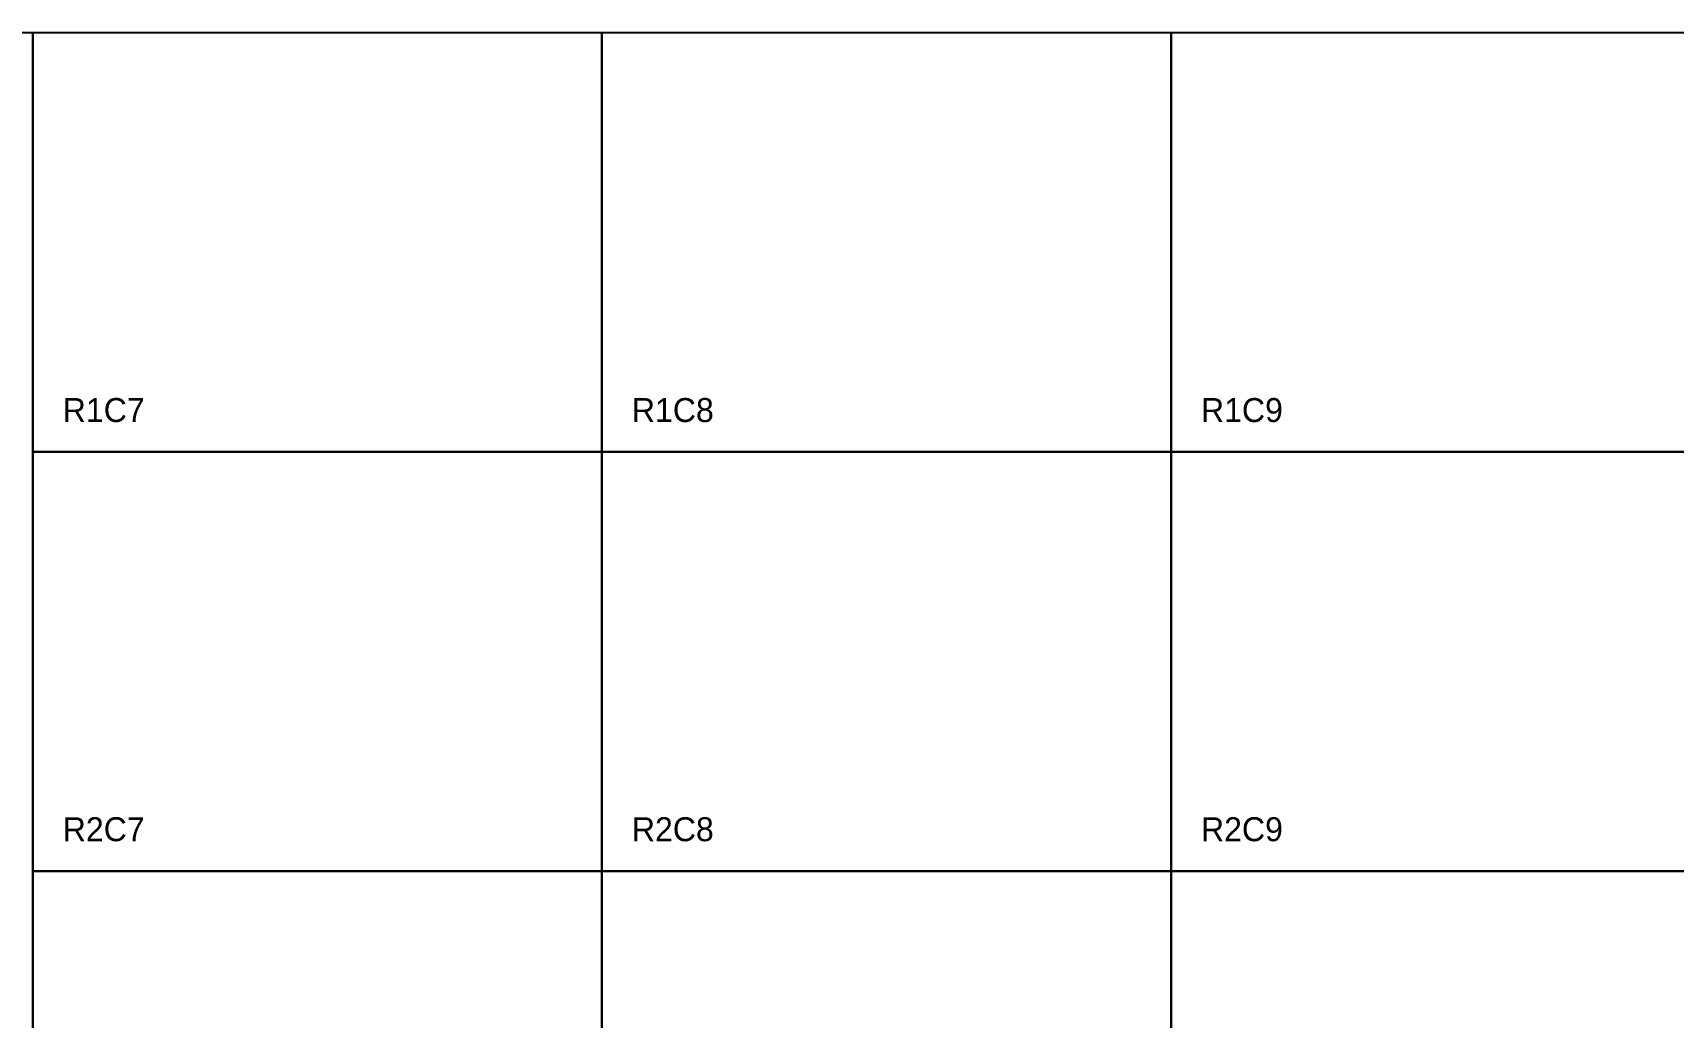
# Model space of a CAD drawing. Header units: millimetres. Extents: x -5707 to 5707, y -4531 to 2800.
# Drawn here: x 0 to 2738, y 1156 to 2800 of the extents above; entities that cross this region are included whole.
import ezdxf

# ---------------------------------------------------------------- set-up
doc = ezdxf.new("R2010")
doc.units = ezdxf.units.MM
for name, color, linetype in [('MERID', 40, 'Continuous'), ('OUTLINE', 7, 'Continuous'), ('SLABS', 9, 'Continuous')]:
    doc.layers.add(name, color=color, linetype=linetype)

msp = doc.modelspace()

# ---------------------------------------------------------------- linework, layer by layer
at = {"layer": 'MERID'}
msp.add_lwpolyline([(0, -2800), (0, 2800)], dxfattribs=at)
at = {"layer": 'OUTLINE'}
msp.add_lwpolyline([(-5700, -2800), (5700, -2800), (5700, 2800), (-5700, 2800)], close=True, dxfattribs=at)
at = {"layer": 'SLABS'}
for points in [[(0, 2100), (950, 2100), (950, 2800), (0, 2800)], [(950, 2100), (1900, 2100), (1900, 2800), (950, 2800)], [(1900, 2100), (2850, 2100), (2850, 2800), (1900, 2800)], [(0, 1400), (950, 1400), (950, 2100), (0, 2100)], [(950, 1400), (1900, 1400), (1900, 2100), (950, 2100)], [(1900, 1400), (2850, 1400), (2850, 2100), (1900, 2100)], [(0, 700), (950, 700), (950, 1400), (0, 1400)], [(950, 700), (1900, 700), (1900, 1400), (950, 1400)], [(1900, 700), (2850, 700), (2850, 1400), (1900, 1400)]]:
    msp.add_lwpolyline(points, close=True, dxfattribs=at)

# ---------------------------------------------------------------- texts
for s, p in [('R1C7', (50, 2150)), ('R1C8', (1000, 2150)), ('R1C9', (1950, 2150)), ('R2C7', (50, 1450)), ('R2C8', (1000, 1450)), ('R2C9', (1950, 1450))]:
    msp.add_text(s, height=40, dxfattribs=at).set_placement(p)

doc.saveas('drawing.dxf')
